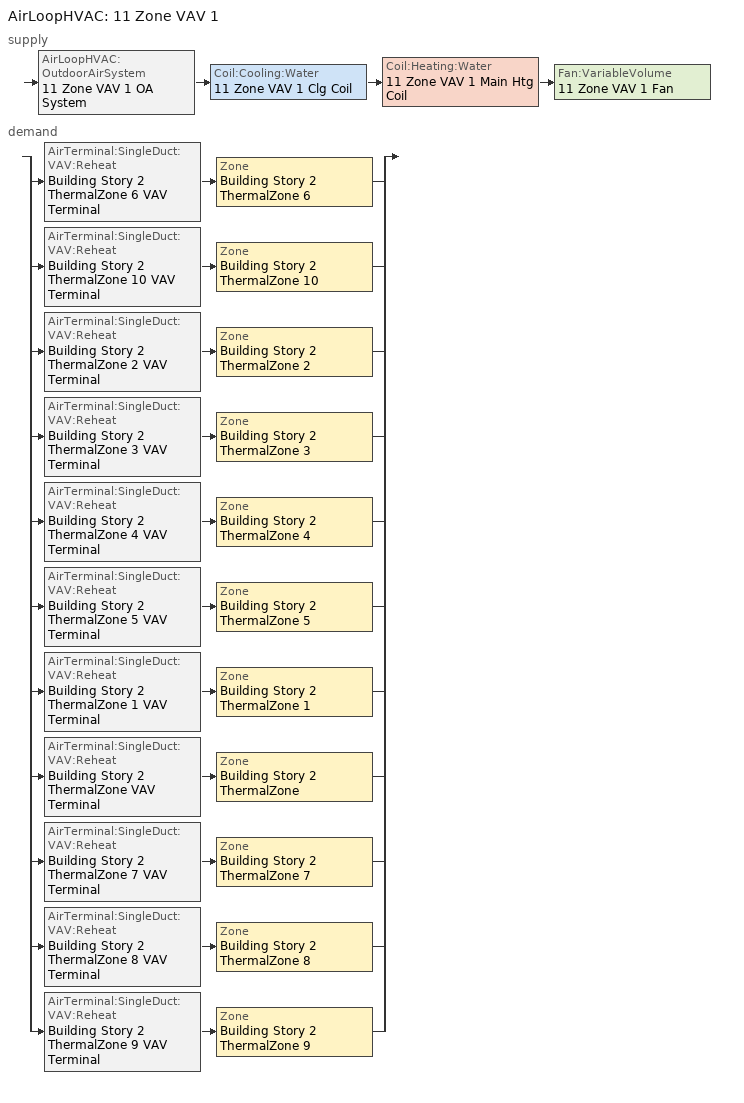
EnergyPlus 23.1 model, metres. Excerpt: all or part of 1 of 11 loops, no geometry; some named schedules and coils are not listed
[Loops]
AirLoopHVAC '11 Zone VAV 1'
 supply: AirLoopHVAC:OutdoorAirSystem '11 Zone VAV 1 OA System' > Coil:Cooling:Water '11 Zone VAV 1 Clg Coil' > Coil:Heating:Water '11 Zone VAV 1 Main Htg Coil' > Fan:VariableVolume '11 Zone VAV 1 Fan'
 demand: split
  | AirTerminal:SingleDuct:VAV:Reheat 'Building Story 2 ThermalZone 6 VAV Terminal' > Zone 'Building Story 2 ThermalZone 6'
  | AirTerminal:SingleDuct:VAV:Reheat 'Building Story 2 ThermalZone 10 VAV Terminal' > Zone 'Building Story 2 ThermalZone 10'
  | AirTerminal:SingleDuct:VAV:Reheat 'Building Story 2 ThermalZone 2 VAV Terminal' > Zone 'Building Story 2 ThermalZone 2'
  | AirTerminal:SingleDuct:VAV:Reheat 'Building Story 2 ThermalZone 3 VAV Terminal' > Zone 'Building Story 2 ThermalZone 3'
  | AirTerminal:SingleDuct:VAV:Reheat 'Building Story 2 ThermalZone 4 VAV Terminal' > Zone 'Building Story 2 ThermalZone 4'
  | AirTerminal:SingleDuct:VAV:Reheat 'Building Story 2 ThermalZone 5 VAV Terminal' > Zone 'Building Story 2 ThermalZone 5'
  | AirTerminal:SingleDuct:VAV:Reheat 'Building Story 2 ThermalZone 1 VAV Terminal' > Zone 'Building Story 2 ThermalZone 1'
  | AirTerminal:SingleDuct:VAV:Reheat 'Building Story 2 ThermalZone VAV Terminal' > Zone 'Building Story 2 ThermalZone'
  | AirTerminal:SingleDuct:VAV:Reheat 'Building Story 2 ThermalZone 7 VAV Terminal' > Zone 'Building Story 2 ThermalZone 7'
  | AirTerminal:SingleDuct:VAV:Reheat 'Building Story 2 ThermalZone 8 VAV Terminal' > Zone 'Building Story 2 ThermalZone 8'
  | AirTerminal:SingleDuct:VAV:Reheat 'Building Story 2 ThermalZone 9 VAV Terminal' > Zone 'Building Story 2 ThermalZone 9'
[ZoneControl:Thermostat] Temperature Difference Between Cutout And Setpoint {deltaC}=0
Name | Zone or ZoneList | Control Type Schedule | Control 1
Building Story 2 ThermalZone Thermostat | Building Story 2 ThermalZone | Building Story 2 ThermalZone Thermostat Schedule | Story Mid Blended Space Type Thermostat
Building Story 2 ThermalZone 1 Thermostat | Building Story 2 ThermalZone 1 | Building Story 2 ThermalZone 1 Thermostat Schedule | Story Mid Blended Space Type Thermostat 1
Building Story 2 ThermalZone 10 Thermostat | Building Story 2 ThermalZone 10 | Building Story 2 ThermalZone 10 Thermostat Schedule | Story Mid Blended Space Type Thermostat 2
Building Story 2 ThermalZone 2 Thermostat | Building Story 2 ThermalZone 2 | Building Story 2 ThermalZone 2 Thermostat Schedule | Story Mid Blended Space Type Thermostat 3
Building Story 2 ThermalZone 3 Thermostat | Building Story 2 ThermalZone 3 | Building Story 2 ThermalZone 3 Thermostat Schedule | Story Mid Blended Space Type Thermostat 4
Building Story 2 ThermalZone 4 Thermostat | Building Story 2 ThermalZone 4 | Building Story 2 ThermalZone 4 Thermostat Schedule | Story Mid Blended Space Type Thermostat 5
Building Story 2 ThermalZone 5 Thermostat | Building Story 2 ThermalZone 5 | Building Story 2 ThermalZone 5 Thermostat Schedule | Story Mid Blended Space Type Thermostat 6
Building Story 2 ThermalZone 6 Thermostat | Building Story 2 ThermalZone 6 | Building Story 2 ThermalZone 6 Thermostat Schedule | Story Mid Blended Space Type Thermostat 7
Building Story 2 ThermalZone 7 Thermostat | Building Story 2 ThermalZone 7 | Building Story 2 ThermalZone 7 Thermostat Schedule | Story Mid Blended Space Type Thermostat 8
Building Story 2 ThermalZone 8 Thermostat | Building Story 2 ThermalZone 8 | Building Story 2 ThermalZone 8 Thermostat Schedule | Story Mid Blended Space Type Thermostat 9
Building Story 2 ThermalZone 9 Thermostat | Building Story 2 ThermalZone 9 | Building Story 2 ThermalZone 9 Thermostat Schedule | Story Mid Blended Space Type Thermostat 10
[ThermostatSetpoint:DualSetpoint] Heating Setpoint Temperature Schedule=SchoolSecondary HTGSETP_SCH_YES_OPTIMUM; Cooling Setpoint Temperature Schedule=SchoolSecondary CLGSETP_SCH_NO_SETBACK
Story Mid Blended Space Type Thermostat; Story Mid Blended Space Type Thermostat 1; Story Mid Blended Space Type Thermostat 2; Story Mid Blended Space Type Thermostat 3; Story Mid Blended Space Type Thermostat 4; Story Mid Blended Space Type Thermostat 5; Story Mid Blended Space Type Thermostat 6; Story Mid Blended Space Type Thermostat 7; Story Mid Blended Space Type Thermostat 8; Story Mid Blended Space Type Thermostat 9; Story Mid Blended Space Type Thermostat 10
[AirTerminal:SingleDuct:VAV:Reheat] Availability Schedule=Always On Discrete; Maximum Air Flow Rate {m3/s}=Autosize; Zone Minimum Air Flow Input Method=Constant; Constant Minimum Air Flow Fraction=0.610444; Fixed Minimum Air Flow Rate {m3/s}=0; Maximum Hot Water or Steam Flow Rate {m3/s}=Autosize; Minimum Hot Water or Steam Flow Rate {m3/s}=0; Convergence Tolerance=0.001; Damper Heating Action=ReverseWithLimits; Maximum Flow per Zone Floor Area During Reheat {m3/s-m2}=Autocalculate; Maximum Flow Fraction During Reheat=0.5; Maximum Reheat Air Temperature {C}=40
Name | Reheat Coil
Building Story 2 ThermalZone VAV Terminal | Building Story 2 ThermalZone Reheat Coil
Building Story 2 ThermalZone 1 VAV Terminal | Building Story 2 ThermalZone 1 Reheat Coil
Building Story 2 ThermalZone 10 VAV Terminal | Building Story 2 ThermalZone 10 Reheat Coil
Building Story 2 ThermalZone 2 VAV Terminal | Building Story 2 ThermalZone 2 Reheat Coil
Building Story 2 ThermalZone 3 VAV Terminal | Building Story 2 ThermalZone 3 Reheat Coil
Building Story 2 ThermalZone 4 VAV Terminal | Building Story 2 ThermalZone 4 Reheat Coil
Building Story 2 ThermalZone 5 VAV Terminal | Building Story 2 ThermalZone 5 Reheat Coil
Building Story 2 ThermalZone 6 VAV Terminal | Building Story 2 ThermalZone 6 Reheat Coil
Building Story 2 ThermalZone 7 VAV Terminal | Building Story 2 ThermalZone 7 Reheat Coil
Building Story 2 ThermalZone 8 VAV Terminal | Building Story 2 ThermalZone 8 Reheat Coil
Building Story 2 ThermalZone 9 VAV Terminal | Building Story 2 ThermalZone 9 Reheat Coil
[Coil:Heating:Water]
11 Zone VAV 1 Main Htg Coil: Availability Schedule=Always On Discrete; U-Factor Times Area Value {W/K}=Autosize; Maximum Water Flow Rate {m3/s}=Autosize; Performance Input Method=UFactorTimesAreaAndDesignWaterFlowRate; Rated Capacity {W}=Autosize; Rated Inlet Water Temperature {C}=82.2222; Rated Inlet Air Temperature {C}=7.22222; Rated Outlet Water Temperature {C}=71.1111; Rated Outlet Air Temperature {C}=12.7778; Rated Ratio for Air and Water Convection=0.5
[Zone equipment]
Building Story 2 ThermalZone: Building Story 2 ThermalZone VAV Terminal
Building Story 2 ThermalZone 1: Building Story 2 ThermalZone 1 VAV Terminal
Building Story 2 ThermalZone 10: Building Story 2 ThermalZone 10 VAV Terminal
Building Story 2 ThermalZone 2: Building Story 2 ThermalZone 2 VAV Terminal
Building Story 2 ThermalZone 3: Building Story 2 ThermalZone 3 VAV Terminal
Building Story 2 ThermalZone 4: Building Story 2 ThermalZone 4 VAV Terminal
Building Story 2 ThermalZone 5: Building Story 2 ThermalZone 5 VAV Terminal
Building Story 2 ThermalZone 6: Building Story 2 ThermalZone 6 VAV Terminal
Building Story 2 ThermalZone 7: Building Story 2 ThermalZone 7 VAV Terminal
Building Story 2 ThermalZone 8: Building Story 2 ThermalZone 8 VAV Terminal
Building Story 2 ThermalZone 9: Building Story 2 ThermalZone 9 VAV Terminal
[Sizing:Zone] Zone Cooling Design Supply Air Temperature Input Method=SupplyAirTemperature; Zone Cooling Design Supply Air Temperature {C}=12.7778; Zone Cooling Design Supply Air Temperature Difference {deltaC}=11.11; Zone Heating Design Supply Air Temperature Input Method=SupplyAirTemperature; Zone Heating Design Supply Air Temperature {C}=40; Zone Heating Design Supply Air Temperature Difference {deltaC}=11.11; Zone Cooling Design Supply Air Humidity Ratio {kgWater/kgDryAir}=0.0085; Zone Heating Design Supply Air Humidity Ratio {kgWater/kgDryAir}=0.008; Cooling Design Air Flow Method=DesignDayWithLimit; Cooling Design Air Flow Rate {m3/s}=0; Cooling Minimum Air Flow per Zone Floor Area {m3/s-m2}=0.000762; Cooling Minimum Air Flow {m3/s}=0; Cooling Minimum Air Flow Fraction=0; Heating Design Air Flow Method=DesignDay; Heating Design Air Flow Rate {m3/s}=0; Heating Maximum Air Flow per Zone Floor Area {m3/s-m2}=0.002032; Heating Maximum Air Flow {m3/s}=0.141576; Heating Maximum Air Flow Fraction=0.3; Account for Dedicated Outdoor Air System=No; Zone Load Sizing Method=Sensible Load Only No Latent Load; Zone Latent Cooling Design Supply Air Humidity Ratio Input Method=HumidityRatioDifference; Zone Cooling Design Supply Air Humidity Ratio Difference {kgWater/kgDryAir}=0.005; Zone Latent Heating Design Supply Air Humidity Ratio Input Method=HumidityRatioDifference; Zone Humidification Design Supply Air Humidity Ratio Difference {kgWater/kgDryAir}=0.005
Name | Design Specification Outdoor Air Object | Design Specification Zone Air Distribution Object
Building Story 2 ThermalZone | Building Story 2 ThermalZone DSOA Space List | Building Story 2 ThermalZone Design Spec Zone Air Dist
Building Story 2 ThermalZone 1 | Building Story 2 ThermalZone 1 DSOA Space List | Building Story 2 ThermalZone 1 Design Spec Zone Air Dist
Building Story 2 ThermalZone 10 | Building Story 2 ThermalZone 10 DSOA Space List | Building Story 2 ThermalZone 10 Design Spec Zone Air Dist
Building Story 2 ThermalZone 2 | Building Story 2 ThermalZone 2 DSOA Space List | Building Story 2 ThermalZone 2 Design Spec Zone Air Dist
Building Story 2 ThermalZone 3 | Building Story 2 ThermalZone 3 DSOA Space List | Building Story 2 ThermalZone 3 Design Spec Zone Air Dist
Building Story 2 ThermalZone 4 | Building Story 2 ThermalZone 4 DSOA Space List | Building Story 2 ThermalZone 4 Design Spec Zone Air Dist
Building Story 2 ThermalZone 5 | Building Story 2 ThermalZone 5 DSOA Space List | Building Story 2 ThermalZone 5 Design Spec Zone Air Dist
Building Story 2 ThermalZone 6 | Building Story 2 ThermalZone 6 DSOA Space List | Building Story 2 ThermalZone 6 Design Spec Zone Air Dist
Building Story 2 ThermalZone 7 | Building Story 2 ThermalZone 7 DSOA Space List | Building Story 2 ThermalZone 7 Design Spec Zone Air Dist
Building Story 2 ThermalZone 8 | Building Story 2 ThermalZone 8 DSOA Space List | Building Story 2 ThermalZone 8 Design Spec Zone Air Dist
Building Story 2 ThermalZone 9 | Building Story 2 ThermalZone 9 DSOA Space List | Building Story 2 ThermalZone 9 Design Spec Zone Air Dist
[DesignSpecification:ZoneAirDistribution] Minimum Zone Ventilation Efficiency=0.6
Building Story 2 ThermalZone Design Spec Zone Air Dist; Building Story 2 ThermalZone 1 Design Spec Zone Air Dist; Building Story 2 ThermalZone 10 Design Spec Zone Air Dist; Building Story 2 ThermalZone 2 Design Spec Zone Air Dist; Building Story 2 ThermalZone 3 Design Spec Zone Air Dist; Building Story 2 ThermalZone 4 Design Spec Zone Air Dist; Building Story 2 ThermalZone 5 Design Spec Zone Air Dist; Building Story 2 ThermalZone 6 Design Spec Zone Air Dist; Building Story 2 ThermalZone 7 Design Spec Zone Air Dist; Building Story 2 ThermalZone 8 Design Spec Zone Air Dist; Building Story 2 ThermalZone 9 Design Spec Zone Air Dist
[Controller:MechanicalVentilation]
11 Zone VAV 1 Vent Controller: Availability Schedule=11 Zone VAV 1 Occ Sch; Demand Controlled Ventilation=No; System Outdoor Air Method=ZoneSum; Zone or ZoneList 1=Building Story 2 ThermalZone; Design Specification Outdoor Air Object Name 1=Blended OA 1; Design Specification Zone Air Distribution Object Name 1=Building Story 2 ThermalZone Design Spec Zone Air Dist; Zone or ZoneList 2=Building Story 2 ThermalZone 1; Design Specification Outdoor Air Object Name 2=Blended OA 1; Design Specification Zone Air Distribution Object Name 2=Building Story 2 ThermalZone 1 Design Spec Zone Air Dist; Zone or ZoneList 3=Building Story 2 ThermalZone 10; Design Specification Outdoor Air Object Name 3=Blended OA 1; Design Specification Zone Air Distribution Object Name 3=Building Story 2 ThermalZone 10 Design Spec Zone Air Dist; Zone or ZoneList 4=Building Story 2 ThermalZone 2; Design Specification Outdoor Air Object Name 4=Blended OA 1; Design Specification Zone Air Distribution Object Name 4=Building Story 2 ThermalZone 2 Design Spec Zone Air Dist; Zone or ZoneList 5=Building Story 2 ThermalZone 3; Design Specification Outdoor Air Object Name 5=Blended OA 1; Design Specification Zone Air Distribution Object Name 5=Building Story 2 ThermalZone 3 Design Spec Zone Air Dist; Zone or ZoneList 6=Building Story 2 ThermalZone 4; Design Specification Outdoor Air Object Name 6=Blended OA 1; Design Specification Zone Air Distribution Object Name 6=Building Story 2 ThermalZone 4 Design Spec Zone Air Dist; Zone or ZoneList 7=Building Story 2 ThermalZone 5; Design Specification Outdoor Air Object Name 7=Blended OA 1; Design Specification Zone Air Distribution Object Name 7=Building Story 2 ThermalZone 5 Design Spec Zone Air Dist; Zone or ZoneList 8=Building Story 2 ThermalZone 6; Design Specification Outdoor Air Object Name 8=Blended OA 1; Design Specification Zone Air Distribution Object Name 8=Building Story 2 ThermalZone 6 Design Spec Zone Air Dist; Zone or ZoneList 9=Building Story 2 ThermalZone 7; Design Specification Outdoor Air Object Name 9=Blended OA 1; Design Specification Zone Air Distribution Object Name 9=Building Story 2 ThermalZone 7 Design Spec Zone Air Dist; Zone or ZoneList 10=Building Story 2 ThermalZone 8; Design Specification Outdoor Air Object Name 10=Blended OA 1; Design Specification Zone Air Distribution Object Name 10=Building Story 2 ThermalZone 8 Design Spec Zone Air Dist; Zone or ZoneList 11=Building Story 2 ThermalZone 9; Design Specification Outdoor Air Object Name 11=Blended OA 1; Design Specification Zone Air Distribution Object Name 11=Building Story 2 ThermalZone 9 Design Spec Zone Air Dist
[DesignSpecification:OutdoorAir]
Blended OA 1: Outdoor Air Method=Sum; Outdoor Air Flow per Person {m3/s-person}=0.00346999; Outdoor Air Flow per Zone Floor Area {m3/s-m2}=0.000689238; Outdoor Air Flow per Zone {m3/s}=0; Outdoor Air Flow Air Changes per Hour {1/hr}=0
[DesignSpecification:OutdoorAir:SpaceList] Space 1 Design Specification Outdoor Air Object=Blended OA 1
Name | Space 1
Building Story 2 ThermalZone DSOA Space List | Building Story 2 Space
Building Story 2 ThermalZone 1 DSOA Space List | Building Story 2 Space 1
Building Story 2 ThermalZone 10 DSOA Space List | Building Story 2 Space 10
Building Story 2 ThermalZone 2 DSOA Space List | Building Story 2 Space 2
Building Story 2 ThermalZone 3 DSOA Space List | Building Story 2 Space 3
Building Story 2 ThermalZone 4 DSOA Space List | Building Story 2 Space 4
Building Story 2 ThermalZone 5 DSOA Space List | Building Story 2 Space 5
Building Story 2 ThermalZone 6 DSOA Space List | Building Story 2 Space 6
Building Story 2 ThermalZone 7 DSOA Space List | Building Story 2 Space 7
Building Story 2 ThermalZone 8 DSOA Space List | Building Story 2 Space 8
Building Story 2 ThermalZone 9 DSOA Space List | Building Story 2 Space 9
[AirLoopHVAC]
11 Zone VAV 1: Design Supply Air Flow Rate {m3/s}=AutoSize; Design Return Air Flow Fraction of Supply Air Flow=1
[Sizing:System]
11 Zone VAV 1: Type of Load to Size On=Sensible; Design Outdoor Air Flow Rate {m3/s}=9.60839; Central Heating Maximum System Air Flow Ratio=0.3; Preheat Design Temperature {C}=7.22222; Preheat Design Humidity Ratio {kgWater/kgDryAir}=0.008; Precool Design Temperature {C}=12.7778; Precool Design Humidity Ratio {kgWater/kgDryAir}=0.008; Central Cooling Design Supply Air Temperature {C}=12.7778; Central Heating Design Supply Air Temperature {C}=12.7778; Type of Zone Sum to Use=Coincident; 100% Outdoor Air in Cooling=No; 100% Outdoor Air in Heating=No; Central Cooling Design Supply Air Humidity Ratio {kgWater/kgDryAir}=0.0085; Central Heating Design Supply Air Humidity Ratio {kgWater/kgDryAir}=0.008; Cooling Supply Air Flow Rate Method=DesignDay; Cooling Supply Air Flow Rate {m3/s}=0; Cooling Supply Air Flow Rate Per Floor Area {m3/s-m2}=0.00996765; Cooling Fraction of Autosized Cooling Supply Air Flow Rate=1; Cooling Supply Air Flow Rate Per Unit Cooling Capacity {m3/s-W}=3.94755e-05; Heating Supply Air Flow Rate Method=DesignDay; Heating Supply Air Flow Rate {m3/s}=0; Heating Supply Air Flow Rate Per Floor Area {m3/s-m2}=0.00996765; Heating Fraction of Autosized Heating Supply Air Flow Rate=1; Heating Fraction of Autosized Cooling Supply Air Flow Rate=1; Heating Supply Air Flow Rate Per Unit Heating Capacity {m3/s-W}=3.15882e-05; System Outdoor Air Method=ZoneSum; Zone Maximum Outdoor Air Fraction=1; Cooling Design Capacity Method=CoolingDesignCapacity; Cooling Design Capacity {W}=Autosize; Cooling Design Capacity Per Floor Area {W/m2}=234.7; Fraction of Autosized Cooling Design Capacity=1; Heating Design Capacity Method=HeatingDesignCapacity; Heating Design Capacity {W}=Autosize; Heating Design Capacity Per Floor Area {W/m2}=157; Fraction of Autosized Heating Design Capacity=1; Central Cooling Capacity Control Method=OnOff; Occupant Diversity=Autosize
[Controller:WaterCoil] Control Variable=Temperature; Actuator Variable=Flow; Maximum Actuated Flow {m3/s}=Autosize; Minimum Actuated Flow {m3/s}=0
Name | Action | Controller Convergence Tolerance {deltaC}
11 Zone VAV 1 Clg Coil Controller | Reverse | Autosize
11 Zone VAV 1 Main Htg Coil Controller | Normal | 0.0001
[AvailabilityManager:NightCycle] Applicability Schedule=Always On Discrete; Control Type=CycleOnAny; Thermostat Tolerance {deltaC}=1.9999; Cycling Run Time Control Type=Thermostat; Cycling Run Time {s}=1800
Name | Fan Schedule
Availability Manager Night Cycle 1 | 11 Zone VAV Occ Sch
Availability Manager Night Cycle 2 | 11 Zone VAV 1 Occ Sch
Availability Manager Night Cycle 3 | 11 Zone VAV 2 Occ Sch
Availability Manager Night Cycle 4 | 11 Zone VAV 3 Occ Sch
[Controller:OutdoorAir]
11 Zone VAV 1 OA Controller: Minimum Outdoor Air Flow Rate {m3/s}=Autosize; Maximum Outdoor Air Flow Rate {m3/s}=Autosize; Economizer Control Type=DifferentialDryBulb; Economizer Control Action Type=ModulateFlow; Lockout Type=LockoutWithHeating; Minimum Limit Type=FixedMinimum; Minimum Outdoor Air Schedule=11 Zone VAV 1 Occ Sch; Mechanical Ventilation Controller=11 Zone VAV 1 Vent Controller; High Humidity Control=No; Control High Indoor Humidity Based on Outdoor Humidity Ratio=Yes; Heat Recovery Bypass Control Type=BypassWhenOAFlowGreaterThanMinimum
[AvailabilityManager:Scheduled] Schedule=Always On Discrete
11 Zone VAV OA System Availability Manager; 11 Zone VAV 1 OA System Availability Manager; 11 Zone VAV 2 OA System Availability Manager; 11 Zone VAV 3 OA System Availability Manager
[HeatExchanger:AirToAir:SensibleAndLatent]
11 Zone VAV 1 ERV: Availability Schedule=Always On Discrete; Nominal Supply Air Flow Rate {m3/s}=Autosize; Sensible Effectiveness at 100% Heating Air Flow=0.5; Latent Effectiveness at 100% Heating Air Flow=0.5; Sensible Effectiveness at 75% Heating Air Flow=0.5; Latent Effectiveness at 75% Heating Air Flow=0.5; Sensible Effectiveness at 100% Cooling Air Flow=0.5; Latent Effectiveness at 100% Cooling Air Flow=0.5; Sensible Effectiveness at 75% Cooling Air Flow=0.5; Latent Effectiveness at 75% Cooling Air Flow=0.5; Nominal Electric Power {W}=6154.56; Supply Air Outlet Temperature Control=Yes; Heat Exchanger Type=Rotary; Frost Control Type=ExhaustOnly; Threshold Temperature {C}=-23.3; Initial Defrost Time Fraction=0.167; Rate of Defrost Time Fraction Increase {1/K}=1.44; Economizer Lockout=Yes
[SetpointManager:OutdoorAirPretreat]
Setpoint Manager Outdoor Air Pretreat 2: Control Variable=Temperature; Minimum Setpoint Temperature {C}=-99; Maximum Setpoint Temperature {C}=99; Minimum Setpoint Humidity Ratio {kgWater/kgDryAir}=1e-05; Maximum Setpoint Humidity Ratio {kgWater/kgDryAir}=1
[SetpointManager:MixedAir] Control Variable=Temperature
Name | Setpoint Node or NodeList
11 Zone VAV 1 Mixed Air Node OS Default SPM | 11 Zone VAV 1 Mixed Air Node
11 Zone VAV 1 Clg Coil Outlet Air Node OS Default SPM | 11 Zone VAV 1 Clg Coil Outlet Air Node
11 Zone VAV 1 Main Htg Coil Outlet Air Node OS Default SPM | 11 Zone VAV 1 Main Htg Coil Outlet Air Node
[Coil:Cooling:Water]
11 Zone VAV 1 Clg Coil: Availability Schedule=Always On Discrete; Design Water Flow Rate {m3/s}=Autosize; Design Air Flow Rate {m3/s}=Autosize; Design Inlet Water Temperature {C}=Autosize; Design Inlet Air Temperature {C}=Autosize; Design Outlet Air Temperature {C}=Autosize; Design Inlet Air Humidity Ratio {kgWater/kgDryAir}=Autosize; Design Outlet Air Humidity Ratio {kgWater/kgDryAir}=Autosize; Type of Analysis=SimpleAnalysis; Heat Exchanger Configuration=CrossFlow
[Fan:VariableVolume]
11 Zone VAV 1 Fan: Availability Schedule=11 Zone VAV 1 Occ Sch; Fan Total Efficiency=0.61425; Pressure Rise {Pa}=1389.92; Maximum Flow Rate {m3/s}=AutoSize; Fan Power Minimum Flow Rate Input Method=Fraction; Fan Power Minimum Flow Fraction=0.25; Fan Power Minimum Air Flow Rate {m3/s}=0; Motor Efficiency=0.945; Motor In Airstream Fraction=1; Fan Power Coefficient 1=0.04076; Fan Power Coefficient 2=0.0881; Fan Power Coefficient 3=-0.0729; Fan Power Coefficient 4=0.9437; Fan Power Coefficient 5=0
[SetpointManager:Warmest]
11 Zone VAV 1 SAT Warmest Reset: Control Variable=Temperature; HVAC Air Loop=11 Zone VAV 1; Minimum Setpoint Temperature {C}=12.7778; Maximum Setpoint Temperature {C}=15.5556; Strategy=MaximumTemperature; Setpoint Node or NodeList=11 Zone VAV 1 Supply Outlet Node
[EnergyManagementSystem:Sensor]
Name | Output:Variable or Output:Meter Index Key | Output:Variable or Output:Meter
Ele_Sen | Whole Building | Facility Total Purchased Electricity Energy
Fut_Sen | NYSTc 2030 Future Hourly Emissions Sch | Schedule Value
His_Sen | New York 2019 Historical Hourly Emissions Sch | Schedule Value
Mains_Water_Temp_Sen | Environment | Site Mains Water Temperature
OAT; OAT_1; OAT_2; OAT_3 | Environment | Site Outdoor Air Drybulb Temperature
[Schedule:Day:Interval]
SchoolSecondary CLGSETP_SCH_NO_SETBACK Default; SchoolSecondary CLGSETP_SCH_NO_SETBACK Summer Design Day: No, 24:00, 24
SchoolSecondary CLGSETP_SCH_NO_SETBACK Winter Design Day: No, 24:00, 29.44
SchoolSecondary HTGSETP_SCH_YES_OPTIMUM Default; SchoolSecondary HTGSETP_SCH_YES_OPTIMUM Summer Design Day: No, 24:00, 15.6
SchoolSecondary HTGSETP_SCH_YES_OPTIMUM Wkdy Day: No, 06:00, 15.6, 07:00, 17.8, 08:00, 20, 21:00, 21, 24:00, 15.6
SchoolSecondary HTGSETP_SCH_YES_OPTIMUM Winter Design Day: No, 24:00, 21
11 Zone VAV 1 Occ Sch Sunday: No, 24:00, 0
11 Zone VAV 1 Occ Sch Default: No, 08:00, 0, 21:00, 1, 24:00, 0
11 Zone VAV 1 Occ Sch Summer Design Day; 11 Zone VAV 1 Occ Sch Winter Design Day: No, 24:00, 1
[Schedule:Week:Daily]
SchoolSecondary CLGSETP_SCH_NO_SETBACK Week Rule - Jan1-Dec31: SchoolSecondary CLGSETP_SCH_NO_SETBACK Default, SchoolSecondary CLGSETP_SCH_NO_SETBACK Default, SchoolSecondary CLGSETP_SCH_NO_SETBACK Default, SchoolSecondary CLGSETP_SCH_NO_SETBACK Default, SchoolSecondary CLGSETP_SCH_NO_SETBACK Default, SchoolSecondary CLGSETP_SCH_NO_SETBACK Default, SchoolSecondary CLGSETP_SCH_NO_SETBACK Default, SchoolSecondary CLGSETP_SCH_NO_SETBACK Default, SchoolSecondary CLGSETP_SCH_NO_SETBACK Summer Design Day, SchoolSecondary CLGSETP_SCH_NO_SETBACK Winter Design Day, SchoolSecondary CLGSETP_SCH_NO_SETBACK Default, SchoolSecondary CLGSETP_SCH_NO_SETBACK Default
SchoolSecondary HTGSETP_SCH_YES_OPTIMUM Week Rule - Jan1-Dec31: SchoolSecondary HTGSETP_SCH_YES_OPTIMUM Default, SchoolSecondary HTGSETP_SCH_YES_OPTIMUM Wkdy Day, SchoolSecondary HTGSETP_SCH_YES_OPTIMUM Wkdy Day, SchoolSecondary HTGSETP_SCH_YES_OPTIMUM Wkdy Day, SchoolSecondary HTGSETP_SCH_YES_OPTIMUM Wkdy Day, SchoolSecondary HTGSETP_SCH_YES_OPTIMUM Wkdy Day, SchoolSecondary HTGSETP_SCH_YES_OPTIMUM Default, SchoolSecondary HTGSETP_SCH_YES_OPTIMUM Default, SchoolSecondary HTGSETP_SCH_YES_OPTIMUM Summer Design Day, SchoolSecondary HTGSETP_SCH_YES_OPTIMUM Winter Design Day, SchoolSecondary HTGSETP_SCH_YES_OPTIMUM Default, SchoolSecondary HTGSETP_SCH_YES_OPTIMUM Default
11 Zone VAV 1 Occ Sch Week Rule - Jan1-Dec31: 11 Zone VAV 1 Occ Sch Sunday, 11 Zone VAV 1 Occ Sch Default, 11 Zone VAV 1 Occ Sch Default, 11 Zone VAV 1 Occ Sch Default, 11 Zone VAV 1 Occ Sch Default, 11 Zone VAV 1 Occ Sch Default, 11 Zone VAV 1 Occ Sch Sunday, 11 Zone VAV 1 Occ Sch Default, 11 Zone VAV 1 Occ Sch Summer Design Day, 11 Zone VAV 1 Occ Sch Winter Design Day, 11 Zone VAV 1 Occ Sch Default, 11 Zone VAV 1 Occ Sch Default
[Schedule:Year]
SchoolSecondary CLGSETP_SCH_NO_SETBACK: SchoolSecondary CLGSETP_SCH_NO_SETBACK Week Rule - Jan1-Dec31, 1, 1, 12, 31
SchoolSecondary HTGSETP_SCH_YES_OPTIMUM: SchoolSecondary HTGSETP_SCH_YES_OPTIMUM Week Rule - Jan1-Dec31, 1, 1, 12, 31
11 Zone VAV 1 Occ Sch: 11 Zone VAV 1 Occ Sch Week Rule - Jan1-Dec31, 1, 1, 12, 31
[Schedule:Compact]
Building Story 2 ThermalZone Thermostat Schedule; Building Story 2 ThermalZone 1 Thermostat Schedule; Building Story 2 ThermalZone 10 Thermostat Schedule; Building Story 2 ThermalZone 2 Thermostat Schedule; Building Story 2 ThermalZone 3 Thermostat Schedule; Building Story 2 ThermalZone 4 Thermostat Schedule; Building Story 2 ThermalZone 5 Thermostat Schedule; Building Story 2 ThermalZone 6 Thermostat Schedule; Building Story 2 ThermalZone 7 Thermostat Schedule; Building Story 2 ThermalZone 8 Thermostat Schedule; Building Story 2 ThermalZone 9 Thermostat Schedule: Through: 12/31, For: AllDays, Until: 24:00, 4
[Schedule:Constant]
Always On Discrete: OnOff, 1
